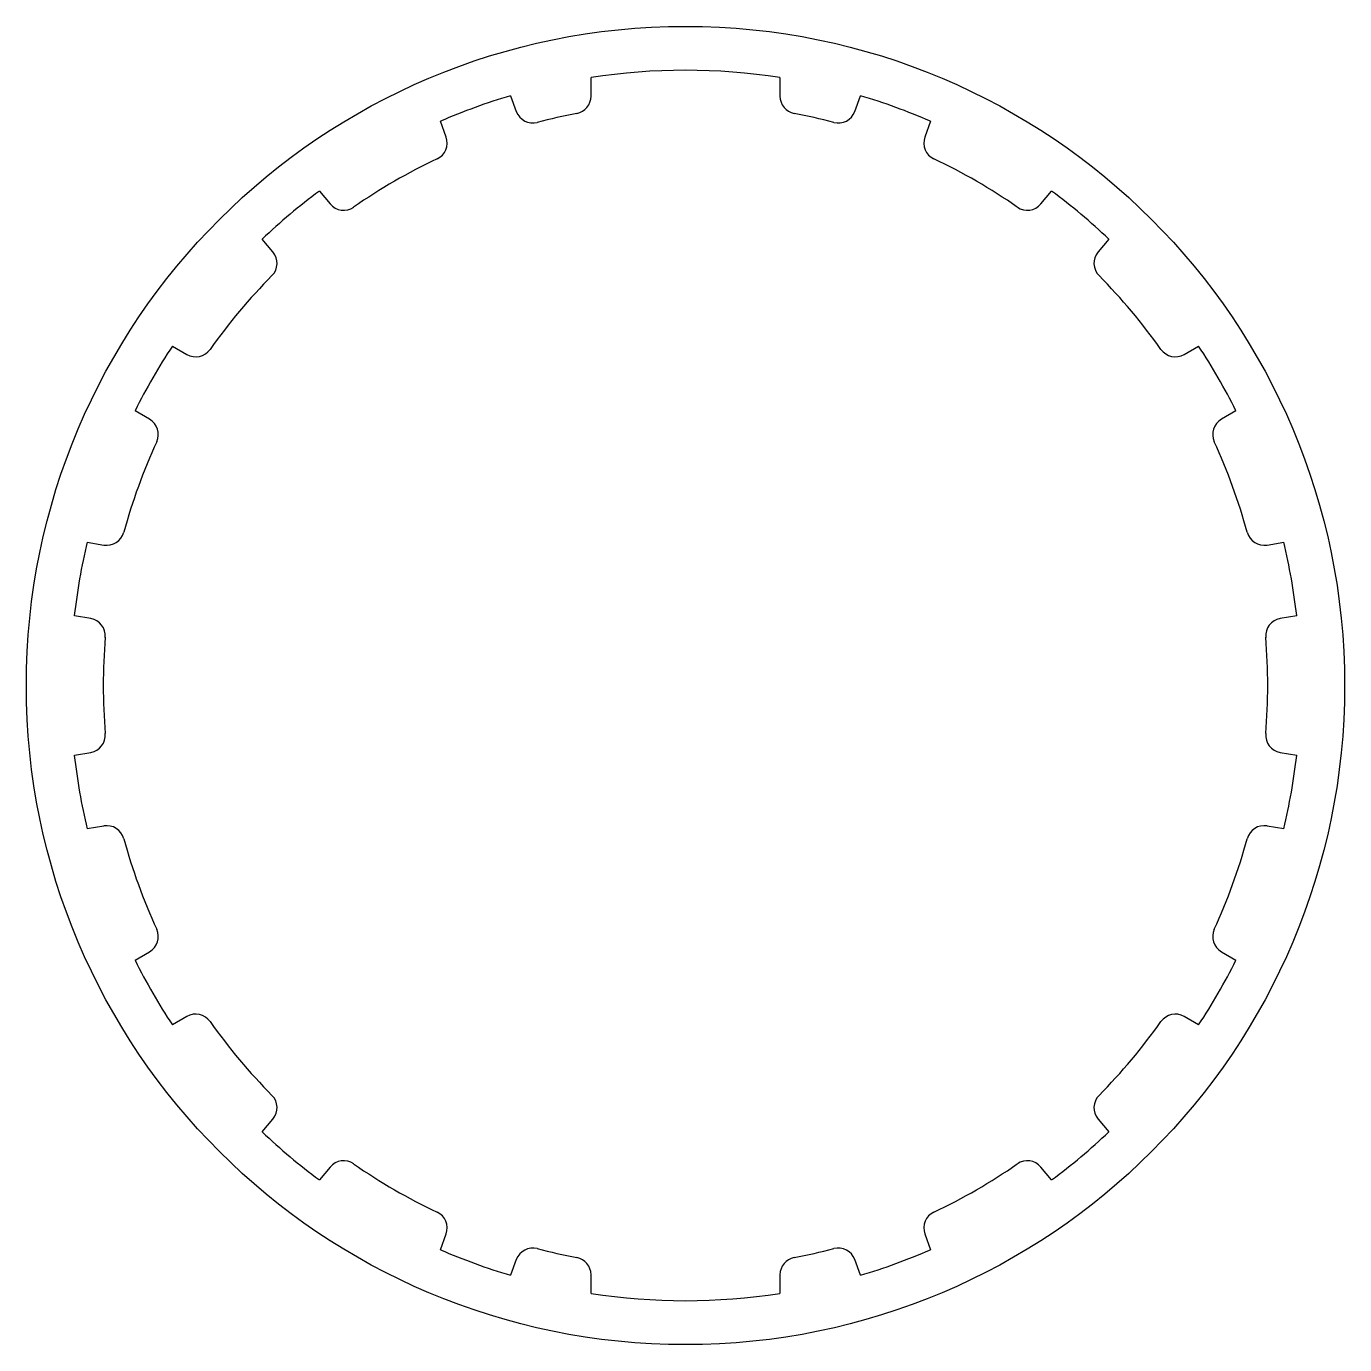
# Model space of a CAD drawing. Extents: x 2002.5 to 2032.5, y 1288.9 to 1318.9.
import ezdxf

# ---------------------------------------------------------------- set-up
doc = ezdxf.new("R2010")
doc.units = 0
doc.layers.get('0').update_dxf_attribs({"linetype": 'CONTINUOUS'})

msp = doc.modelspace()

# ---------------------------------------------------------------- linework, layer by layer
for p, q in [((2015.389, 1317.326), (2015.389, 1317.749)), ((2019.689, 1317.749), (2019.689, 1317.326)), ((2013.559, 1317.337), (2013.689, 1316.98)), ((2021.39, 1316.98), (2021.52, 1317.337)), ((2012.092, 1316.398), (2011.961, 1316.756)), ((2023.117, 1316.756), (2022.987, 1316.398)), ((2009.209, 1315.166), (2009.453, 1314.875)), ((2025.625, 1314.875), (2025.87, 1315.166)), ((2008.151, 1313.782), (2007.906, 1314.074)), ((2027.172, 1314.074), (2026.928, 1313.782)), ((2005.863, 1311.639), (2006.193, 1311.448)), ((2028.886, 1311.448), (2029.215, 1311.639)), ((2005.343, 1309.976), (2005.013, 1310.166)), ((2030.065, 1310.166), (2029.736, 1309.976)), ((2003.926, 1307.179), (2004.301, 1307.113)), ((2030.778, 1307.113), (2031.153, 1307.179)), ((2004.006, 1305.439), (2003.631, 1305.505)), ((2031.448, 1305.505), (2031.073, 1305.439)), ((2003.631, 1302.327), (2004.006, 1302.393)), ((2031.073, 1302.393), (2031.448, 1302.327)), ((2004.301, 1300.718), (2003.926, 1300.652)), ((2031.153, 1300.652), (2030.778, 1300.718)), ((2005.013, 1297.665), (2005.343, 1297.856)), ((2029.736, 1297.856), (2030.065, 1297.665)), ((2006.193, 1296.383), (2005.863, 1296.193)), ((2029.215, 1296.193), (2028.886, 1296.383)), ((2007.906, 1293.758), (2008.151, 1294.05)), ((2026.928, 1294.05), (2027.172, 1293.758)), ((2009.453, 1292.957), (2009.209, 1292.665)), ((2025.87, 1292.665), (2025.625, 1292.957)), ((2011.961, 1291.076), (2012.092, 1291.434)), ((2022.987, 1291.434), (2023.117, 1291.076)), ((2013.689, 1290.852), (2013.559, 1290.495)), ((2021.52, 1290.495), (2021.39, 1290.852)), ((2015.389, 1290.083), (2015.389, 1290.506)), ((2019.689, 1290.506), (2019.689, 1290.083))]:
    msp.add_line(p, q)
msp.add_circle((2017.539, 1303.916), 15)
for centre, radius, start, end in [((2017.539, 1303.916), 14, 81.1695, 98.8305), ((2015.39, 1317.749), 0.001, 98.8305, 180), ((2019.688, 1317.749), 0.001, 360, 81.1695), ((2017.539, 1303.916), 14, 106.523, 113.477), ((2013.558, 1317.337), 0.001, 19.9999, 106.523), ((2014.989, 1317.326), 0.4, 280.7669, 360), ((2020.089, 1317.326), 0.4, 180, 259.2331), ((2021.521, 1317.337), 0.001, 73.4769, 159.9998), ((2017.539, 1303.916), 14, 66.523, 73.4769), ((2011.962, 1316.756), 0.001, 113.477, 199.9999), ((2014.065, 1317.116), 0.4, 199.9999, 284.7458), ((2017.539, 1303.916), 13.25, 100.7669, 104.7458), ((2017.539, 1303.916), 13.25, 75.2542, 79.2331), ((2021.014, 1317.116), 0.4, 255.2542, 339.9998), ((2023.116, 1316.756), 0.001, 340.0003, 66.523), ((2011.716, 1316.261), 0.4, 295.2542, 19.9999), ((2023.363, 1316.261), 0.4, 160.0003, 244.7458), ((2017.539, 1303.916), 13.25, 115.2542, 124.7458), ((2017.539, 1303.916), 13.25, 55.2542, 64.7458), ((2017.539, 1303.916), 14, 126.523, 133.477), ((2009.208, 1315.166), 0.001, 40.0001, 126.523), ((2025.871, 1315.166), 0.001, 53.477, 139.9999), ((2017.539, 1303.916), 14, 46.5231, 53.477), ((2009.76, 1315.132), 0.4, 220.0001, 304.7458), ((2025.319, 1315.132), 0.4, 235.2542, 319.9999), ((2007.907, 1314.074), 0.001, 133.477, 219.9997), ((2027.171, 1314.074), 0.001, 320.0003, 46.5231), ((2007.845, 1313.525), 0.4, 315.2542, 39.9997), ((2027.234, 1313.525), 0.4, 140.0003, 224.7458), ((2017.539, 1303.916), 13.25, 135.2542, 144.7458), ((2017.539, 1303.916), 13.25, 35.2542, 44.7458), ((2017.539, 1303.916), 14, 146.523, 153.477), ((2005.863, 1311.638), 0.001, 60, 146.523), ((2029.216, 1311.638), 0.001, 33.477, 120), ((2017.539, 1303.916), 14, 26.523, 33.477), ((2006.393, 1311.795), 0.4, 240, 324.7458), ((2028.686, 1311.795), 0.4, 215.2542, 300), ((2005.014, 1310.167), 0.001, 153.477, 240), ((2030.065, 1310.167), 0.001, 300, 26.523), ((2005.143, 1309.63), 0.4, 335.2542, 60), ((2029.936, 1309.63), 0.4, 120, 204.7458), ((2017.539, 1303.916), 13.25, 155.2542, 164.7458), ((2017.539, 1303.916), 13.25, 15.2542, 24.7458), ((2004.37, 1307.507), 0.4, 259.9998, 344.7458), ((2030.708, 1307.507), 0.4, 195.2542, 280.0002), ((2017.539, 1303.916), 14, 166.523, 173.477), ((2003.926, 1307.178), 0.001, 79.9998, 166.523), ((2031.153, 1307.178), 0.001, 13.477, 100.0002), ((2017.539, 1303.916), 14, 6.523, 13.477), ((2003.631, 1305.506), 0.001, 173.477, 259.9998), ((2003.936, 1305.045), 0.4, 355.2542, 79.9998), ((2031.142, 1305.045), 0.4, 100.0002, 184.7458), ((2031.448, 1305.506), 0.001, 280.0002, 6.523), ((2017.539, 1303.916), 13.25, 175.2542, 184.7458), ((2017.539, 1303.916), 13.25, 355.2542, 4.7458), ((2003.936, 1302.787), 0.4, 280.0002, 4.7458), ((2031.142, 1302.787), 0.4, 175.2542, 259.9998), ((2003.631, 1302.326), 0.001, 100.0002, 186.523), ((2017.539, 1303.916), 14, 186.523, 193.477), ((2017.539, 1303.916), 14, 346.523, 353.477), ((2031.448, 1302.326), 0.001, 353.477, 79.9998), ((2003.926, 1300.653), 0.001, 193.477, 279.9999), ((2004.37, 1300.325), 0.4, 15.2542, 99.9999), ((2030.708, 1300.325), 0.4, 80.0001, 164.7458), ((2031.153, 1300.653), 0.001, 260.0001, 346.523), ((2017.539, 1303.916), 13.25, 195.2542, 204.7458), ((2017.539, 1303.916), 13.25, 335.2542, 344.7458), ((2005.143, 1298.202), 0.4, 300, 24.7458), ((2029.936, 1298.202), 0.4, 155.2542, 240), ((2005.014, 1297.665), 0.001, 120, 206.523), ((2017.539, 1303.916), 14, 206.523, 213.477), ((2017.539, 1303.916), 14, 326.523, 333.477), ((2030.065, 1297.665), 0.001, 333.477, 60), ((2006.393, 1296.037), 0.4, 35.2542, 120), ((2028.686, 1296.037), 0.4, 60, 144.7458), ((2005.863, 1296.194), 0.001, 213.477, 300), ((2017.539, 1303.916), 13.25, 215.2542, 224.7458), ((2017.539, 1303.916), 13.25, 315.2542, 324.7458), ((2029.216, 1296.194), 0.001, 240, 326.523), ((2007.845, 1294.307), 0.4, 320.0001, 44.7458), ((2027.234, 1294.307), 0.4, 135.2542, 219.9999), ((2007.907, 1293.757), 0.001, 140.0001, 226.523), ((2017.539, 1303.916), 14, 226.523, 233.477), ((2017.539, 1303.916), 14, 306.523, 313.4769), ((2027.171, 1293.757), 0.001, 313.4769, 39.9999), ((2009.76, 1292.7), 0.4, 55.2542, 139.9999), ((2017.539, 1303.916), 13.25, 235.2542, 244.7458), ((2017.539, 1303.916), 13.25, 295.2542, 304.7458), ((2025.319, 1292.7), 0.4, 40.0001, 124.7458), ((2009.208, 1292.666), 0.001, 233.477, 319.9999), ((2025.871, 1292.666), 0.001, 220.0001, 306.523), ((2011.716, 1291.571), 0.4, 340.0001, 64.7458), ((2023.363, 1291.571), 0.4, 115.2542, 199.9997), ((2011.962, 1291.076), 0.001, 160.0001, 246.523), ((2017.539, 1303.916), 14, 246.523, 253.477), ((2014.065, 1290.715), 0.4, 75.2542, 160.0001), ((2017.539, 1303.916), 13.25, 255.2542, 259.2331), ((2017.539, 1303.916), 13.25, 280.7669, 284.7458), ((2021.014, 1290.715), 0.4, 20.0002, 104.7458), ((2017.539, 1303.916), 14, 286.5231, 293.477), ((2023.116, 1291.076), 0.001, 293.477, 19.9997), ((2014.989, 1290.506), 0.4, 0, 79.2331), ((2020.089, 1290.506), 0.4, 100.7669, 180), ((2013.558, 1290.495), 0.001, 253.477, 340.0001), ((2021.521, 1290.495), 0.001, 200.0002, 286.5231), ((2015.39, 1290.083), 0.001, 180, 261.1695), ((2017.539, 1303.916), 14, 261.1695, 278.8305), ((2019.688, 1290.083), 0.001, 278.8305, 0)]:
    msp.add_arc(centre, radius, start, end)

doc.saveas('drawing.dxf')
